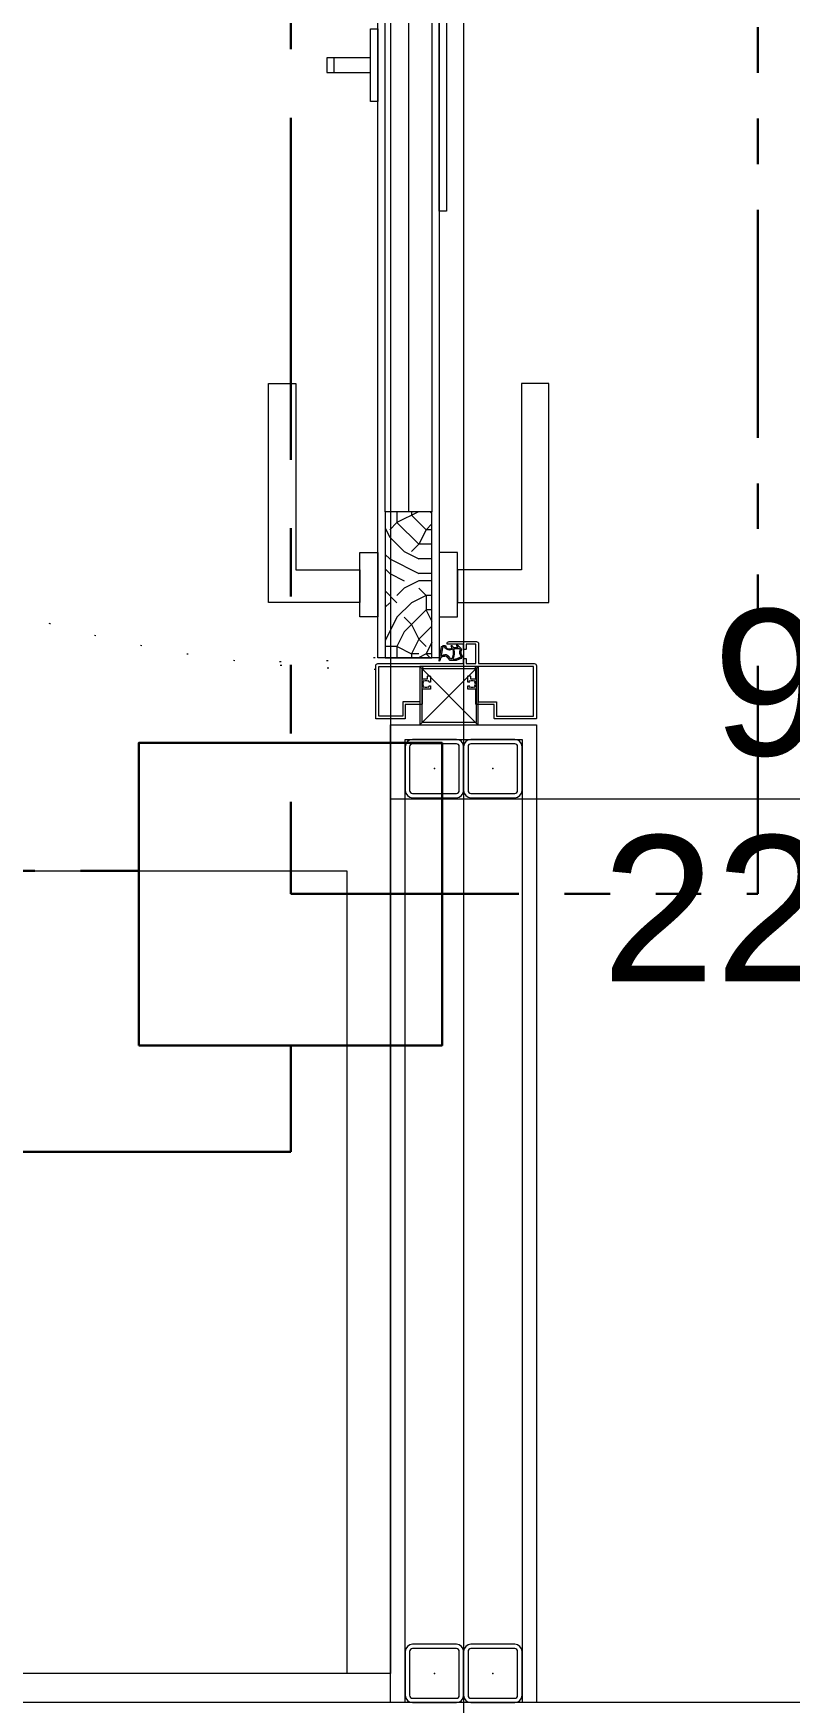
# Model space of a CAD drawing. Extents: x -1299 to 23780, y -3010 to 8106.
# Drawn here: x 1363 to 1414.8, y 345 to 459.4 of the extents above; entities that cross this region are included whole.
import ezdxf
from ezdxf.enums import TextEntityAlignment as Align

# ---------------------------------------------------------------- set-up
doc = ezdxf.new("R2010")
doc.units = 0
doc.header["$LTSCALE"] = 25
doc.header["$MEASUREMENT"] = 0
doc.linetypes.add('DOT2', pattern=[0.125, 0, -0.125])
doc.linetypes.add('PHANTOM2', pattern=[1.25, 0.625, -0.125, 0.125, -0.125, 0.125, -0.125])
doc.layers.get('0').update_dxf_attribs({"color": 9, "lineweight": 9})
for name, color, linetype, lineweight in [('05V', 9, 'Continuous', 9), ('06C', 9, 'Continuous', 9), ('06D', 9, 'Continuous', 9), ('09', 9, 'Continuous', 9), ('10', 9, 'Continuous', 9), ('11', 9, 'Continuous', 9), ('12', 9, 'Continuous', 9), ('20', 9, 'DOT2', 9), ('22', 8, 'Continuous', 9), ('33', 9, 'BATTING', 9), ('35', 9, 'Continuous', 9), ('40B', 9, 'Continuous', 9), ('E-KABLO', 7, 'Continuous', 30), ('E-MESH TAVAN', 1, 'Continuous', 30), ('E-YAZI', 7, 'Continuous', 30)]:
    doc.layers.add(name, color=color, linetype=linetype, lineweight=lineweight)
doc.styles.add('Arial', font='arial.ttf', dxfattribs={"height": 2.5})
doc.linetypes.add('BATTING', pattern='A,0.0001,-0.1,[134,ltypeshp.shx,S=0.1,R=0,X=-0.1,Y=0],-0.2,[134,ltypeshp.shx,S=0.1,R=180,X=0.1,Y=0],-0.1', length=0.4001000000000001)

# ---------------------------------------------------------------- blocks, each defined once
blk = doc.blocks.new('0_doorno')
blk.add_lwpolyline([(4.499999999999829, 5.684e-13), (12.49999999999983, 5.684e-13)])
at = {"style": 'Arial'}
blk.add_attdef('YUKSEKLIK', text='', height=2, dxfattribs=at).set_placement((4.999999999999821, 12.30000000000063), align=Align.TOP_LEFT)
blk.add_attdef('KAPINO', text='', height=2, dxfattribs=at).set_placement((-1.705e-13, 5.684e-13), align=Align.MIDDLE)
blk.add_attdef('GENISLIK', text='', height=2, dxfattribs=at).set_placement((4.999999999999823, -3.789358799453337), align=Align.BOTTOM_LEFT)
blk = doc.blocks.new('lavabo 120')
at = {"lineweight": 0, "flags": 128}
blk.add_lwpolyline([(54.99999999348074, -1.86194092748e-05), (0, -1.59297496793e-05), (-7.0994719863e-06, -120.0000099692852), (54.99999290332197, -120.0000126589448)], close=True, dxfattribs=at)
blk.add_lwpolyline([(54.99999468028545, -120.000004731527), (54.99999468028545, -1.59297496793e-05), (0, -1.59297496793e-05), (0, -120.000004731527)], close=True)
blk = doc.blocks.new('Prf-40x40')
for points in [[(1.5, -1.999999999998179), (-1.5, -2.000000000001818, -0.4142135623730951), (-2, -1.500000000001818), (-2, 1.499999999998179, -0.4142135623730951), (-1.5, 1.999999999998179), (1.5, 2.000000000001818, -0.4142135623730951), (2, 1.500000000001818), (2, -1.499999999998179, -0.4142135623730951)], [(1.499999999999543, -1.699999999998908), (-1.5, -1.700000000002544, -0.4142135623738941), (-1.699999999999818, -1.500000000001818), (-1.699999999999818, 1.499999999998179, -0.4142135623738941), (-1.499999999999543, 1.699999999998908), (1.5, 1.700000000002544, -0.4142135623738941), (1.699999999999818, 1.500000000001818), (1.699999999999818, -1.499999999998179, -0.4142135623738941)]]:
    blk.add_lwpolyline(points, format="xyb", close=True)
blk.add_point((0, 0))
blk = doc.blocks.new('p-korkasa_40x40')
at = {"layer": '10'}
for points in [[(-2, -2), (-2, -2, 4.557571570274368), (-2, -2), (2, -2.000000000000454, 6.895317174706505), (2, -2.000000000000454), (2, -2.000000000000454), (2, 2.000000000000454), (-2, 2), (-2, -2)], [(-1.85000000000582, -1.85000000000582), (-1.85000000000582, 1.85000000000582), (1.85000000000582, 1.85000000000582), (1.85000000000582, -1.85000000000582), (-1.85000000000582, -1.85000000000582, -4.556434831823175), (-1.85000000000582, -1.85000000000582)]]:
    blk.add_lwpolyline(points, format="xyb", close=True, dxfattribs=at)
for points in [[(2, -2.000000000000454), (-2, 2)], [(2, 2.000000000000454), (-2, -1.96874570933869)]]:
    blk.add_lwpolyline(points, dxfattribs=at)
blk = doc.blocks.new('p-kapı')
at = {"layer": '09'}
h = blk.add_hatch(dxfattribs=at)
h.set_pattern_fill('LOGEND', color=256, scale=10, style=0)
h.set_pattern_definition([(360, (-1512.441820109354, -1967.639528495034), (9.999999999999996, -10), [3, -7]), (360, (-1512.441820109354, -1968.139528495034), (9.999999999999996, -10), [3, -7]), (360, (-1511.941820109354, -1969.139528495034), (9.999999999999996, -10), [2, -8]), (360, (-1511.441820109354, -1970.139528495034), (9.999999999999996, -10), [1.5, -8.5]), (360, (-1511.441820109354, -1971.139528495034), (9.999999999999996, -10), [1, -9]), (360, (-1513.941820109354, -1972.139528495034), (9.999999999999996, -10), [0.5, -2.5, 0.5, -6.5]), (360, (-1512.441820109354, -1972.639528495034), (9.999999999999996, -10), [0.5, -4, 1.5, -4]), (360, (-1510.441820109354, -1973.139528495034), (9.999999999999996, -10), [0.5, -0.5, 0.5, -8.5]), (360, (-1510.941820109354, -1973.639528495034), (9.999999999999996, -10), [0.5, -9.5]), (360, (-1511.441820109354, -1974.639528495034), (9.999999999999996, -10), [1.5, -8.5]), (360, (-1511.441820109354, -1975.639528495034), (9.999999999999996, -10), [2, -8]), (360, (-1511.941820109354, -1976.639528495034), (9.999999999999996, -10), [2.5, -3, 0.5, -4]), (270, (-1515.941820109354, -1970.639528495034), (-10, -9.999999999999996), [0.5, -1, 2.5, -6]), (270, (-1515.441820109354, -1971.639528495034), (-10, -9.999999999999996), [0.5, -0.5, 1.5, -7.5]), (270, (-1514.941820109354, -1975.639528495034), (-10, -9.999999999999996), [1, -9]), (270, (-1514.441820109354, -1971.639528495034), (-10, -9.999999999999996), [2, -3, 0.5, -4.5]), (270, (-1513.941820109354, -1977.139528495033), (-10, -9.999999999999996), [0.5, -9.5]), (270, (-1513.441820109354, -1972.139528495034), (-10, -9.999999999999996), [1.5, -8.5]), (270, (-1512.441820109354, -1972.639528495034), (-10, -9.999999999999996), [1, -9]), (270, (-1511.441820109354, -1972.639528495034), (-10, -9.999999999999996), [0.5, -1.5, 1.5, -6.5]), (270, (-1510.941820109354, -1973.139528495034), (-10, -9.999999999999996), [0.5, -9.5]), (270, (-1510.441820109354, -1971.139528495034), (-10, -9.999999999999996), [1.399999999999999, -8.6]), (270, (-1509.941820109354, -1969.139528495034), (-10, -9.999999999999996), [1, -9]), (270, (-1508.941820109354, -1973.139528495034), (-10, -9.999999999999996), [0.5, -9.5]), (270, (-1507.941820109354, -1972.639528495034), (-10, -9.999999999999996), [1.5, -8.5]), (270, (-1506.941820109354, -1972.639528495034), (-10, -9.999999999999996), [1.5, -8.5]), (314.9999999999999, (-1508.441820109354, -1968.639528495034), (-3.3e-15, -10.00000000019025), [0.7071000000000001, -0.7071000000000001, 0.7071000000000001, -12.02083562]), (314.9999999999999, (-1510.441820109354, -1971.139528495034), (-3.3e-15, -10.00000000019025), [1.414199999999999, -12.72793562]), (314.9999999999999, (-1514.441820109354, -1976.139528495034), (-3.3e-15, -10.00000000019025), [1.414199999999999, -12.72793562]), (314.9999999999999, (-1512.441820109354, -1973.639528495034), (-3.3e-15, -10.00000000019025), [1.414199999999999, -12.72793562]), (314.9999999999999, (-1511.941820109354, -1971.639528495034), (-3.3e-15, -10.00000000019025), [1.414199999999999, -12.72793562]), (314.9999999999999, (-1508.941820109354, -1969.639528495034), (-3.3e-15, -10.00000000019025), [1.414199999999999, -12.72793562]), (314.9999999999999, (-1509.941820109354, -1970.139528495034), (-3.3e-15, -10.00000000019025), [2.121319999999998, -12.02081562]), (314.9999999999999, (-1512.941820109354, -1974.639528495034), (-3.3e-15, -10.00000000019025), [0.7071000000000001, -13.43503562]), (314.9999999999999, (-1513.441820109354, -1975.639528495034), (-3.3e-15, -10.00000000019025), [0.7071000000000001, -13.43503562]), (314.9999999999999, (-1509.441820109354, -1975.639528495034), (-3.3e-15, -10.00000000019025), [0.7071000000000001, -13.43503562]), (314.9999999999999, (-1513.441820109354, -1970.639528495034), (-3.3e-15, -10.00000000019025), [0.7071000000000001, -13.43503562]), (314.9999999999999, (-1507.941820109354, -1974.139528495034), (-3.3e-15, -10.00000000019025), [0.7071000000000001, -13.43503562]), (314.9999999999999, (-1511.441820109354, -1973.139528495034), (-3.3e-15, -10.00000000019025), [0.7071000000000001, -13.43503562]), (314.9999999999999, (-1510.441820109354, -1974.139528495034), (-3.3e-15, -10.00000000019025), [0.7071000000000001, -13.43503562]), (225, (-1510.941820109354, -1972.139528495034), (-10.00000000019025, 3.3e-15), [0.7071000000000001, -0.7071000000000001, 2.121319999999998, -10.60661562]), (225, (-1509.441820109354, -1972.139528495034), (-10.00000000019025, 3.3e-15), [0.7071000000000001, -13.43503562]), (225, (-1509.441820109354, -1968.639528495034), (-10.00000000019025, 3.3e-15), [0.7071000000000001, -13.43503562]), (225, (-1511.441820109354, -1971.139528495034), (-10.00000000019025, 3.3e-15), [0.7071000000000001, -13.43503562]), (225, (-1509.941820109354, -1973.139528495034), (-10.00000000019025, 3.3e-15), [0.7071000000000001, -13.43503562]), (225, (-1512.441820109354, -1970.639528495034), (-10.00000000019025, 3.3e-15), [0.7071000000000001, -13.43503562]), (225, (-1508.441820109354, -1970.639528495034), (-10.00000000019025, 3.3e-15), [0.7071000000000001, -13.43503562]), (225, (-1515.441820109354, -1967.639528495034), (-10.00000000019025, 3.3e-15), [0.7071000000000001, -13.43503562]), (225, (-1514.941820109354, -1968.139528495034), (-10.00000000019025, 3.3e-15), [1.414199999999999, -12.72793562]), (225, (-1514.441820109354, -1968.639528495034), (-10.00000000019025, 3.3e-15), [1.414199999999999, -12.72793562]), (225, (-1513.441820109354, -1968.639528495034), (-10.00000000019025, 3.3e-15), [1.414199999999999, -12.72793562]), (225, (-1512.941820109354, -1969.639528495034), (-10.00000000019025, 3.3e-15), [1.414199999999999, -12.72793562]), (225, (-1508.941820109354, -1973.639528495034), (-10.00000000019025, 3.3e-15), [1.414199999999999, -12.72793562]), (225, (-1506.941820109354, -1968.639528495034), (-10.00000000019025, 3.3e-15), [1.414199999999999, -12.72793562]), (225, (-1506.441820109354, -1976.639528495034), (-10.00000000019025, 3.3e-15), [1.414199999999999, -12.72793562]), (225, (-1506.441820109354, -1975.639528495034), (-10.00000000019025, 3.3e-15), [1.414199999999999, -12.72793562]), (225, (-1507.441820109354, -1975.139528495034), (-10.00000000019025, 3.3e-15), [1.414199999999999, -12.72793562]), (225, (-1514.441820109354, -1975.139528495034), (-10.00000000019025, 3.3e-15), [2.121319999999998, -12.02081562]), (225, (-1507.941820109354, -1974.139528495034), (-10.00000000019025, 3.3e-15), [2.121319999999998, -12.02081562]), (333.4349487999999, (-1513.441820109354, -1977.139528495033), (10.00000000000094, -4.0006493e-09), [1.117999999999998, -21.24267976999997]), (333.4349487999999, (-1513.441820109354, -1972.139528495034), (10.00000000000094, -4.0006493e-09), [1.117999999999998, -21.24267976999997]), (333.4349487999999, (-1512.441820109354, -1975.139528495034), (10.00000000000094, -4.0006493e-09), [1.117999999999998, -21.24267976999997]), (333.4349487999999, (-1509.441820109354, -1968.139528495034), (10.00000000000094, -4.0006493e-09), [1.117999999999998, -21.24267976999997]), (333.4349487999999, (-1509.941820109354, -1969.139528495034), (10.00000000000094, -4.0006493e-09), [1.117999999999998, -21.24267976999997]), (333.4349487999999, (-1512.941820109354, -1971.139528495034), (10.00000000000094, -4.0006493e-09), [1.117999999999998, -21.24267976999997]), (333.4349487999999, (-1512.941820109354, -1976.139528495034), (10.00000000000094, -4.0006493e-09), [1.117999999999998, -21.24267976999997]), (333.4349487999999, (-1509.941820109354, -1973.139528495034), (10.00000000000094, -4.0006493e-09), [2.235999999999996, -20.12467976999998]), (296.5650511799998, (-1509.941820109354, -1974.639528495034), (5.099821e-10, -10.00000000000094), [1.117999999999975, -21.24267976999961]), (296.5650511799998, (-1508.441820109354, -1971.639528495034), (5.099821e-10, -10.00000000000094), [1.117999999999975, -21.24267976999961]), (296.5650511799998, (-1513.441820109354, -1973.639528495034), (5.099821e-10, -10.00000000000094), [1.117999999999975, -21.24267976999961]), (296.5650511799998, (-1515.441820109354, -1974.139528495034), (5.099821e-10, -10.00000000000094), [1.117999999999975, -21.24267976999961]), (296.5650511799998, (-1509.441820109354, -1972.139528495034), (5.099821e-10, -10.00000000000094), [1.117999999999975, -21.24267976999961]), (296.5650511799998, (-1510.441820109354, -1972.139528495034), (5.099821e-10, -10.00000000000094), [1.117999999999975, -21.24267976999961]), (296.5650511799998, (-1514.441820109354, -1973.639528495034), (5.099821e-10, -10.00000000000094), [2.23599999999995, -20.12467976999961]), (296.5650511799998, (-1506.941820109354, -1970.139528495034), (5.099821e-10, -10.00000000000094), [2.23599999999995, -20.12467976999961]), (296.5650511799998, (-1507.941820109354, -1970.639528495034), (5.099821e-10, -10.00000000000094), [2.23599999999995, -20.12467976999961]), (243.4349487999999, (-1515.941820109354, -1969.139528495034), (-4.0006526e-09, -10.00000000000094), [1.117999999999979, -21.24267976999967]), (243.4349487999999, (-1515.941820109354, -1974.639528495034), (-4.0006526e-09, -10.00000000000094), [1.117999999999979, -21.24267976999967]), (243.4349487999999, (-1513.941820109354, -1967.639528495034), (-4.0006526e-09, -10.00000000000094), [1.117999999999979, -21.24267976999967]), (243.4349487999999, (-1514.941820109354, -1976.639528495034), (-4.0006526e-09, -10.00000000000094), [1.117999999999979, -21.24267976999967]), (243.4349487999999, (-1513.941820109354, -1970.639528495034), (-4.0006526e-09, -10.00000000000094), [1.117999999999979, -21.24267976999967]), (243.4349487999999, (-1511.941820109354, -1971.639528495034), (-4.0006526e-09, -10.00000000000094), [1.117999999999979, -21.24267976999967]), (243.4349487999999, (-1510.941820109354, -1973.639528495034), (-4.0006526e-09, -10.00000000000094), [1.117999999999979, -21.24267976999967]), (243.4349487999999, (-1515.441820109354, -1969.639528495034), (3.2114650989e-06, -10.00000160773382), [1.117999999999979, -21.24267976999967]), (243.4349487999999, (-1512.941820109354, -1971.139528495034), (-4.0006526e-09, -10.00000000000094), [1.117999999999979, -21.24267976999967]), (243.4349487999999, (-1509.941820109354, -1970.139528495034), (-4.0006526e-09, -10.00000000000094), [1.117999999999979, -21.24267976999967]), (243.4349487999999, (-1508.941820109354, -1971.139528495034), (-4.0006526e-09, -10.00000000000094), [1.117999999999979, -21.24267976999967]), (243.4349487999999, (-1506.941820109354, -1974.139528495034), (-4.0006526e-09, -10.00000000000094), [1.117999999999979, -21.24267976999967]), (243.4349487999999, (-1514.441820109354, -1977.139528495033), (-4.0006526e-09, -10.00000000000094), [1.117999999999979, -21.24267976999967]), (243.4349487999999, (-1515.941820109354, -1976.639528495034), (-4.0006526e-09, -10.00000000000094), [2.235999999999958, -20.12467976999968]), (243.4349487999999, (-1514.441820109354, -1969.639528495034), (-4.0006526e-09, -10.00000000000094), [2.235999999999958, -20.12467976999968]), (206.5650511799999, (-1515.941820109354, -1968.139528495034), (-10.00000000000094, -5.099854e-10), [1.117999999999995, -21.24267976999997]), (206.5650511799999, (-1507.441820109354, -1967.639528495034), (-10.00000000000094, -5.099854e-10), [1.117999999999995, -21.24267976999997]), (206.5650511799999, (-1507.941820109354, -1972.639528495034), (-10.00000000000094, -5.099854e-10), [1.117999999999995, -21.24267976999997]), (206.5650511799999, (-1511.941820109354, -1969.139528495034), (-10.00000000000094, -5.099854e-10), [1.117999999999995, -21.24267976999997]), (206.5650511799999, (-1512.441820109354, -1968.139528495034), (-10.00000000000094, -5.099854e-10), [1.117999999999995, -21.24267976999997]), (206.5650511799999, (-1511.441820109354, -1970.139528495034), (-10.00000000000094, -5.099854e-10), [1.117999999999995, -21.24267976999997]), (206.5650511799999, (-1508.441820109354, -1976.139528495034), (-10.00000000000094, -5.099854e-10), [1.117999999999995, -21.24267976999997]), (206.5650511799999, (-1507.441820109354, -1976.639528495034), (-10.00000000000094, -5.099854e-10), [2.235999999999995, -20.12467976999997])])
h.paths.add_polyline_path([(1.170000000001889, -81.66295667744998), (1.202328709074208, -81.66295667744998), (1.202328709074208, -80.86796583734395), (1.170000000001889, -80.86796583734395), (1.170000000001889, -80.34999999999854), (1.202328709074208, -80.34999999999854), (1.202328709074208, -79.40000000000146), (4.337671290930301, -79.40000000000146), (4.337671290930301, -80.34999999999854), (4.370000000002618, -80.34999999999854), (4.370000000002618, -80.86796583734395), (4.337671290930301, -80.86796583734395), (4.337671290930301, -81.66295667744998), (4.370000000002618, -81.66295667744998), (4.370000000002618, -85.40000000000146), (1.170000000001889, -85.40000000000146)])
h.paths.add_polyline_path([(1.202328709074208, -77.93203416265895), (1.202328709074208, -77.13704332255294), (1.170000000001889, -77.13704332255294), (1.170000000001889, -75.40008858544023), (4.370000000002618, -75.40008858544023), (4.370000000002618, -77.13704332255294), (4.337671290930301, -77.13704332255294), (4.337671290930301, -77.93203416265895), (4.370000000002618, -77.93203416265895), (4.370000000002618, -78.44999999999709), (4.337671290930301, -78.45000000000434), (4.337671290930301, -79.40000000000146), (1.202328709074208, -79.40000000000146), (1.202328709074208, -78.45000000000434), (1.170000000001889, -78.45000000000434), (1.170000000001889, -77.93203416265895)])
at = {"layer": '10'}
h = blk.add_hatch(color=256, dxfattribs=at)
edge = h.paths.add_edge_path()
edge.add_spline(control_points=[(-0.5369756097570644, -84.51241686969297), (-0.5906374453152239, -84.5518905258723), (-0.6878822009421129, -84.62342378614264), (-0.7823709486983716, -84.73020272285794), (-0.8899654388224005, -84.81634565772401), (-0.8351330276491353, -84.92515451247162), (-0.7993581297414494, -85.02739724353887), (-0.8236312188018928, -85.13593551153463), (-0.8909774078929331, -85.2204025707906), (-0.8936748011838059, -85.31350848440346), (-0.8901922852564894, -85.42809680375649), (-0.728764212148235, -85.49924616048519), (-0.5556085026000801, -85.58372597600827), (-0.3208874964548158, -85.6044139906153), (-0.1643808494300174, -85.57919688549735), (-0.0170845106040361, -85.58614067232702), (-0.0044594722057809, -85.47231593469769), (0.0795073431909259, -85.40046526712104), (0.1646003593887144, -85.2870381913017), (0.2895508234578301, -85.30929536580516), (0.4061617531915547, -85.32681202102684), (0.5518175704273744, -85.36757930904423), (0.5995418682032323, -85.49443736144892), (0.6480338603832934, -85.67184330132295), (0.6698076058928564, -85.62376578052499), (0.6769063150313741, -85.59945321430133)], knot_values=[0, 0, 0, 0, 1.972481329933421, 3.574485720078666, 4.459231721842631, 5.627326994262999, 6.631388320856649, 7.787072978740821, 8.75015276194368, 9.776376719050775, 10.52172028727109, 11.98318526219924, 14.34903833668033, 16.62296311174929, 18.66660599276623, 19.53265988375316, 20.30320742306432, 21.53106540985929, 22.8950020509257, 24.14050273090668, 24.94140504827469, 26.57643914558082, 28.1214307914516, 29.40842415818681, 30.06904306217089, 30.06904306217089, 30.06904306217089, 30.06904306217089], degree=3, periodic=0)
edge.add_arc((0.6577079170856451, -85.59384772447082), 0.0200000000000125, 703.7234121128039, 729.6961277373919)
edge.add_line((0.6774222141648352, -85.59047926923813), (0.514778214589569, -84.63858532773519))
edge.add_spline(control_points=[(0.5147782145904785, -84.63858532773156), (0.4684569597193331, -84.61121200024355), (0.4029367876937613, -84.55669608320022), (0.299123291955766, -84.55094408860168), (0.2368332224687037, -84.5669421721468), (0.2434630590905726, -84.56630475889688), (0.2195726180252677, -84.63769904915534), (0.2195726180252677, -84.63769904915534)], knot_values=[0, 0, 0, 0, 0.2230052084876708, 0.4469780816912642, 0.8022655540997069, 1.018676818468204, 1.060393501096338, 1.060393501096338, 1.060393501096338, 1.060393501096338], degree=3, periodic=0)
edge.add_arc((-0.0149015127535677, -84.5842358186128), 0.2404920685283454, 578.8576386954633, 707.1553904040015, ccw=False)
edge.add_spline(control_points=[(-0.2021744220619439, -84.73511753541244), (-0.1844337589864153, -84.70879782966219), (-0.1854437276160752, -84.65074498127069), (-0.1315036820815294, -84.5540416680233), (-0.2492554579002899, -84.55561594154278), (-0.2605854891371564, -84.74868430823697), (-0.4150242235737096, -84.68619836643484), (-0.6628840222583677, -84.69875890661933), (-0.5288317618396832, -84.58261839942134), (-0.5347583595721517, -84.5315299911963), (-0.5369756097570644, -84.51241686969297)], knot_values=[1.684532790128255, 1.684532790128255, 1.684532790128255, 1.684532790128255, 1.827512949640418, 2.001131811412198, 2.034132841388928, 2.383878172112238, 2.570749579948123, 2.81730155771981, 2.995364809708569, 3.101801527567439, 3.101801527567439, 3.101801527567439, 3.101801527567439], degree=3, periodic=0)
edge = h.paths.add_edge_path(flags=16)
edge.add_spline(control_points=[(0.4883339317893844, -85.29245044420531), (0.4716886541282295, -85.27617170474696), (0.4523573484184455, -85.25991805080413), (0.4147011533677869, -85.23712323497604), (0.4001201892897372, -85.23009669489694), (0.3915949691217975, -85.22622697612678)], knot_values=[4.696285649924368, 4.696285649924368, 4.696285649924368, 4.696285649924368, 4.79612257682362, 4.79612257682362, 4.854419796380462, 4.854419796380462, 4.854419796380462, 4.854419796380462], degree=3, periodic=0)
edge.add_spline(control_points=[(0.3915949691217975, -85.22622697612678), (0.3885683923836041, -85.22639217222604), (0.3855311636252736, -85.2263443169286), (0.3757315162838495, -85.22599751089729), (0.3681160688320233, -85.22548559508868), (0.3516475183459988, -85.22407014974306), (0.3429637488879962, -85.22319709650765), (0.3252907630521804, -85.2211618914589), (0.316594720883586, -85.22002240030999), (0.291213085376512, -85.21633801807184), (0.2728923982976994, -85.2134663161123), (0.2312442128131806, -85.21019387182605), (0.2079686403376399, -85.20950475220161), (0.1708219201973407, -85.21554820335585), (0.157941705580015, -85.21878033129907), (0.126446850845241, -85.22976943991671), (0.1093897561368067, -85.23913722649013), (0.0793808313101181, -85.25973395552137), (0.0663699295146216, -85.27124699160045), (0.0429483607986185, -85.29429669502858), (0.0327881743869512, -85.30545581124898), (0.0148434022485162, -85.32623104828235), (0.0068756339605898, -85.33600692905749), (-0.0090410068587516, -85.355167020105), (-0.0171964423425379, -85.36496325665941), (-0.0399044250698353, -85.3944018574839), (-0.0547606956715754, -85.41583520011045), (-0.0673612565879012, -85.44141278987809)], knot_values=[3.795205768767631, 3.795205768767631, 3.795205768767631, 3.795205768767631, 3.825435281411388, 3.825435281411388, 3.876175829762433, 3.876175829762433, 3.923120005564896, 3.923120005564896, 3.970064181367359, 3.970064181367359, 4.056079576782028, 4.056079576782028, 4.1420949721967, 4.1420949721967, 4.181856208153813, 4.181856208153813, 4.244411595576305, 4.244411595576305, 4.309456277789172, 4.309456277789172, 4.374500960002043, 4.374500960002043, 4.436400391423946, 4.436400391423946, 4.498299822845847, 4.498299822845847, 4.605733337985941, 4.605733337985941, 4.605733337985941, 4.605733337985941], degree=3, periodic=0)
edge.add_arc((-0.1355372299003648, -85.40782653281349), 0.0759999999999773, 567.2221899925271, 693.7732677223272, ccw=False)
edge.add_arc((0.7681294868853002, -85.02277503077494), 1.058097748058568, 888.8376998673891, 923.3761552425167, ccw=False)
edge.add_arc((-0.2503260998964834, -84.82178951549577), 0.0200000000000284, 779.8045860840282, 888.9000715373779, ccw=False)
edge.add_arc((-0.0254490172264923, -84.53800291659718), 0.3422998841750275, 951.1287320440587, 1055.511948304005)
edge.add_arc((0.3533265005826252, -84.70197943761741), 0.0708012071070941, 720.1577279099495, 881.8184495585258, ccw=False)
edge.add_line((0.4241274394116772, -84.7017845312512), (0.5220320556400111, -85.27478329712176))
edge.add_arc((0.5023177585608211, -85.27815175234718), 0.019999999999999, 585.6378390656023, 729.6961277305409, ccw=False)
edge = h.paths.add_edge_path(flags=16)
edge.add_spline(control_points=[(-0.3815073000114353, -85.52777787788362), (-0.3834389916773944, -85.52724453018163), (-0.3853727186760807, -85.52670610733912), (-0.4205788632025361, -85.51682294036436), (-0.4544610585180635, -85.50601336516411), (-0.4889215080875148, -85.49418731541662), (-0.4900629374460549, -85.49379462555952), (-0.4912037800822874, -85.49340117004613)], knot_values=[2.606882164150666, 2.606882164150666, 2.606882164150666, 2.606882164150666, 2.618308665253161, 2.618308665253161, 2.814704777591772, 2.814704777591772, 2.821436412206805, 2.821436412206805, 2.821436412206805, 2.821436412206805], degree=3, periodic=0)
edge.add_spline(control_points=[(-0.4912037800822874, -85.49340117004613), (-0.5233471352403285, -85.48231552171637), (-0.5550247264036443, -85.47062207480484), (-0.5877413626330963, -85.45796293672173), (-0.5892461558505602, -85.4573792198862), (-0.5907511911427719, -85.45679395195477)], knot_values=[2.408074102405524, 2.408074102405524, 2.408074102405524, 2.408074102405524, 2.597738580129102, 2.597738580129102, 2.606882164150666, 2.606882164150666, 2.606882164150666, 2.606882164150666], degree=3, periodic=0)
edge.add_spline(control_points=[(-0.5907511911427719, -85.45679395195477), (-0.6054095705112559, -85.45109370061981), (-0.6200909125836916, -85.4452463134803), (-0.6513064689206658, -85.43253770701268), (-0.6679456813908474, -85.42560582750595), (-0.6975867124383514, -85.41301002278487), (-0.7102365350583569, -85.40760968485122), (-0.7229134244116722, -85.40205673102902)], knot_values=[2.149006277224146, 2.149006277224146, 2.149006277224146, 2.149006277224146, 2.238060749371884, 2.238060749371884, 2.336258805541189, 2.336258805541189, 2.408074102405524, 2.408074102405524, 2.408074102405524, 2.408074102405524], degree=3, periodic=0)
edge.add_spline(control_points=[(-0.7229134244116722, -85.40205673102902), (-0.7275705286083394, -85.40001674441737), (-0.7322312857468205, -85.39795616069752), (-0.7455618066960596, -85.39199150963395), (-0.7536017658676429, -85.3881710095229), (-0.7677693781188282, -85.38105523245758), (-0.7739268021578029, -85.37775809279992), (-0.7842826841624629, -85.37176572963654), (-0.7883197533083149, -85.36926390407461), (-0.7920567741166451, -85.36629840687965)], knot_values=[1.977607441624772, 1.977607441624772, 1.977607441624772, 1.977607441624772, 2.003990200929743, 2.003990200929743, 2.053089229014396, 2.053089229014396, 2.101047753119271, 2.101047753119271, 2.149006277224144, 2.149006277224144, 2.149006277224144, 2.149006277224144], degree=3, periodic=0)
edge.add_arc((-0.7796246261059423, -85.35063182793965), 0.0200000000000304, 900.5555631517888, 951.5663893431631, ccw=False)
edge.add_spline(control_points=[(-0.7994840715909959, -85.35299877215583), (-0.7996182607275844, -85.35187288089946), (-0.7997274019762699, -85.35072960989055), (-0.8002259230997879, -85.34462242021978), (-0.8004687433967774, -85.33851066090575), (-0.8008469303676973, -85.32128280500183), (-0.8008342107059434, -85.30943071842918), (-0.8005320933662003, -85.2993613856379)], knot_values=[1.69878072459484, 1.69878072459484, 1.69878072459484, 1.69878072459484, 1.709176364630534, 1.709176364630534, 1.751194216338215, 1.751194216338215, 1.814824352558606, 1.814824352558606, 1.814824352558606, 1.814824352558606], degree=3, periodic=0)
edge.add_spline(control_points=[(-0.8005320933662003, -85.2993613856379), (-0.8005291922345351, -85.29926469321072), (-0.8005262644182947, -85.29916816516925), (-0.8002453347398841, -85.2900058112791), (-0.7996581484585477, -85.28216809327569), (-0.7983876424550544, -85.27219494782912), (-0.7979033033734595, -85.2691682961231), (-0.7967892664892136, -85.26359999037959), (-0.7963274052344786, -85.26168751184014), (-0.7950642314099241, -85.25704070857319), (-0.7941042474449205, -85.25426319411052), (-0.7922515160280456, -85.25010678642865), (-0.7915139412471035, -85.24861359065837), (-0.7898580297332956, -85.24541914485599), (-0.7890619376630639, -85.2439227982468), (-0.7868423479412741, -85.23990738076826), (-0.785815735354845, -85.23813671410605), (-0.7847239510629151, -85.2363075673493)], knot_values=[1.498288754767149, 1.498288754767149, 1.498288754767149, 1.498288754767149, 1.498899773643438, 1.498899773643438, 1.55638679152604, 1.55638679152604, 1.58513030046734, 1.58513030046734, 1.61387380940864, 1.61387380940864, 1.646408564364206, 1.646408564364206, 1.665384561853024, 1.665384561853024, 1.684360559341839, 1.684360559341839, 1.69878072459484, 1.69878072459484, 1.69878072459484, 1.69878072459484], degree=3, periodic=0)
edge.add_line((-0.7847239510629151, -85.2363075673493), (-0.7586869314282012, -85.19268582784571))
edge.add_line((-0.7586869314254728, -85.19268582784571), (-0.7255136902876984, -85.10717331456544))
edge.add_line((-0.7255136902895174, -85.10717331456544), (-0.7173155414820941, -85.03151368951148))
edge.add_line((-0.7173155414820941, -85.03151368950785), (-0.7384525110683171, -84.92615187598132))
edge.add_spline(control_points=[(-0.7384525110719551, -84.92615187598132), (-0.7417319309315645, -84.91712462047145), (-0.7452146564100987, -84.90836485676846), (-0.7561384565451591, -84.8820235105304), (-0.7633910574986658, -84.86627040452005), (-0.7682081721068243, -84.8538242785144)], knot_values=[0.9322138717899155, 0.9322138717899155, 0.9322138717899155, 0.9322138717899155, 0.9728151593248144, 0.9728151593248144, 1.059280169269481, 1.059280169269481, 1.059280169269481, 1.059280169269481], degree=3, periodic=0)
edge.add_arc((-0.7495564365199244, -84.84660536172305), 0.0199999999999873, 851.1876026072525, 924.1288367209762, ccw=False)
edge.add_spline(control_points=[(-0.7630056632260676, -84.83180271666062), (-0.7554750532144681, -84.82496063668805), (-0.7451898386098037, -84.81607690209785), (-0.7354561730571731, -84.80713799077056), (-0.7354408858154784, -84.8071239508572), (-0.735425599890732, -84.80710991127125)], knot_values=[0.6191493752113117, 0.6191493752113117, 0.6191493752113117, 0.6191493752113117, 0.6800377646677511, 0.6800377646677511, 0.6801335518299229, 0.6801335518299229, 0.6801335518299229, 0.6801335518299229], degree=3, periodic=0)
edge.add_line((-0.735425599890732, -84.80710991127125), (-0.7085877083327432, -84.78161459538023))
edge.add_arc((-0.6554298056871632, -84.83593068311166), 0.0760000000000115, 831.8248503193477, 854.3825803939201, ccw=False)
edge.add_line((-0.6836843639466679, -84.76537800819642), (-0.6090193983354766, -84.76230358183967))
edge.add_line((-0.6090193983327481, -84.76230358184694), (-0.5257167661893618, -84.76654401337144))
edge.add_line((-0.5257167661911808, -84.7665440133642), (-0.4458209923805044, -84.77061102240259))
edge.add_line((-0.445820992379595, -84.77061102240259), (-0.3993508796656897, -84.77297653385904))
edge.add_line((-0.3993508796665992, -84.77297653385904), (-0.3993451848336917, -84.77297978937713))
edge.add_arc((-0.4095884813359591, -84.84828632878634), 0.0760000000000394, 712.7718027218857, 802.2540888927069, ccw=False)
edge.add_line((-0.3341924609158013, -84.85784876073743), (-0.3342328856770109, -84.85770303229218))
edge.add_line((-0.3342328856779204, -84.85770303229218), (-0.3466309443083446, -84.92453509728512))
edge.add_line((-0.3466309443065256, -84.92453509728512), (-0.355971261873492, -85.01549911675102))
edge.add_line((-0.35597126187713, -85.01549911674374), (-0.3547381997259436, -85.14397923944125))
edge.add_line((-0.3547381997232151, -85.14397923944489), (-0.3473031821049517, -85.21155897400969))
edge.add_line((-0.3473031821085897, -85.21155897400604), (-0.3161650954198194, -85.35239759661633))
edge.add_arc((0.6255815801705467, -85.07032483903458), 0.9830828253785207, 916.6740540243767, 921.0841378559761)
edge.add_arc((-0.361280229568365, -85.45451898340252), 0.0760000000000061, 614.5649605422865, 743.6945358760281, ccw=False)
at = {"layer": '06C'}
blk.add_line((7.870046077259757, -45.30000001471488), (7.870046077259757, -44.3000000147149), dxfattribs=at)
for points in [[(5.370046077259756, -42.3000000147149), (4.870046077259757, -42.3000000147149), (4.870046077259757, -47.3000000147149), (5.370046077259756, -47.3000000147149)], [(8.370046077259758, -45.30000001471488), (5.370046077259756, -45.30000001471488), (5.370046077259756, -44.3000000147149), (8.370046077259758, -44.3000000147149)]]:
    blk.add_lwpolyline(points, close=True, dxfattribs=at)
at = {"layer": '06D'}
for points in [[(-0.5799951286935539, -81.62219937940608), (-6.829995128693553, -81.62219937940608), (-6.829995128693553, -66.62219937940608), (-4.954995128693552, -66.62219937940608), (-4.954995128693552, -79.37219937940608), (-4.954995128693552, -79.37219937940608), (-0.5799951286935539, -79.37219937940608), (-0.5799951286935539, -81.62219937940608)], [(6.120140416471259, -81.62218975205906), (12.37014041647126, -81.62218975205906), (12.37014041647126, -66.62218975205906), (10.49514041647126, -66.62218975205906), (10.49514041647126, -79.37218975205904), (10.49514041647126, -79.37218975205904), (6.120140416471259, -79.37218975205904), (6.120140416471259, -81.62218975205906)], [(0.6700048713064461, -82.59719937940827), (-0.5799951286935539, -82.59719937940827), (-0.5799951286935539, -78.19719937940681), (0.6700048713064461, -78.19719937940681), (0.6700048713064461, -82.59719937940827)], [(4.870140416471256, -82.59718975206125), (6.120140416471259, -82.59718975206125), (6.120140416471259, -78.1971897520598), (4.870140416471256, -78.1971897520598), (4.870140416471256, -82.59718975206125)]]:
    blk.add_lwpolyline(points, dxfattribs=at)
at = {"layer": '10'}
for p, q in [((0.6774222141648352, -85.59047926923083), (0.5147782145904785, -84.63858532773156)), ((-0.6520531316018606, -84.76011299560923), (-0.3993804007805011, -84.77297503111913)), ((0.5220320556400111, -85.27478329712176), (0.4238229449983919, -84.70000244037509))]:
    blk.add_line(p, q, dxfattribs=at)
for points in [[(0.6702100840338971, -34.80029411766009), (0.1702100840338971, -34.80029411766009), (0.1702100840338971, -54.80029411766007), (0.6702100840338971, -54.80029411766007)], [(-5.779999999998834, -89.40000000000146), (-5.779999999998834, -86.00000000000726), (-2, -86), (-2, -88.41999999994005), (-3.259999999998397, -88.41999999994005), (-3.259999999998397, -89.40000000000146)], [(2.000000000003637, -88.41999999994005), (3.160000000007128, -88.41999999994005), (3.160000000007128, -89.40000000000146), (4.820000000003347, -89.40000000000146), (4.820000000003347, -86), (2.000000000003637, -86)]]:
    blk.add_lwpolyline(points, close=True, dxfattribs=at)
blk.add_lwpolyline([(-3.124999999996361, -89.60000000000582, 0.4142135623730951), (-3.099999999998543, -89.57500000000437), (-3.099999999998543, -88.59999999994034), (-1.86499999999796, -88.59999999994034, 0.4142135623730951), (-1.839999999996505, -88.57499999993888), (-1.839999999996505, -87.55454592069145), (-1.281196915806503, -87.55454592069145), (-1.281196915806503, -87.32454592068822), (-1.390486237687582, -87.32454592068822), (-1.354628344986849, -87.36040381339262, -0.0916730868048769), (-1.425339023106061, -87.43111449151183), (-1.461431334289954, -87.3950221803243, -0.2882609505077494), (-1.700962497321597, -87.3950221803243), (-1.73705480850549, -87.43111449151183, -0.091673086804877), (-1.807765486624703, -87.36040381339262), (-1.771673175440809, -87.32431150220509, -0.2882609505067066), (-1.771673175440809, -87.08478033917343), (-1.807765486624703, -87.04868802799317, -0.09167308680455198), (-1.73705480850549, -86.97797734987398), (-1.700962497321597, -87.01406966105424, -0.2882609505077494), (-1.461431334289954, -87.01406966105424), (-1.425339023106061, -86.97797734987398, -0.0916730868044047), (-1.354628344986849, -87.04868802799317), (-1.390486237687582, -87.08454592069029), (-1.281196915806503, -87.08454592069029), (-1.281196915806503, -86.67954592069145, 0.4142135623730951), (-1.30619691580432, -86.65454592069), (-1.456196915805774, -86.65454592069, 0.4142135623730951), (-1.481196915807231, -86.67954592069145), (-1.481196915807231, -86.85454592068709), (-1.839999999996505, -86.85454592068709), (-1.839999999996505, -86.15000000000146, -0.4142135623730951), (-1.689999999998688, -86), (1.690000000002328, -86, -0.4142135623730951), (1.840000000003783, -86.15000000000146), (1.840000000003783, -86.85454592068709), (1.481196915810869, -86.85454592068709), (1.481196915810869, -86.67954592069145, 0.4142135623730951), (1.456196915813051, -86.65454592069), (1.306196915811596, -86.65454592069, 0.4142135623730951), (1.281196915810139, -86.67954592069145), (1.281196915810139, -87.08454592069029), (1.390486237694856, -87.08454592069029), (1.354628344994123, -87.04868802799317, -0.0916730868044046), (1.4253390231097, -86.97797734987398), (1.46143133429723, -87.01406966105424, -0.2882609505077494), (1.700962497328873, -87.01406966105424), (1.737054808512764, -86.97797734987398, -0.09167308680455198), (1.807765486631979, -87.0486880279859), (1.771673175444448, -87.08478033917343, -0.2882609505067075), (1.771673175444448, -87.32431150220509), (1.807765486631979, -87.36040381339262, -0.0916730868048769), (1.737054808512764, -87.43111449151183), (1.700962497328873, -87.3950221803243, -0.2882609505077494), (1.46143133429723, -87.3950221803243), (1.425339023113338, -87.43111449151183, -0.091673086804877), (1.354628344994123, -87.36040381339262), (1.390486237694856, -87.32454592068822), (1.281196915810139, -87.32454592068822), (1.281196915810139, -87.55454592069145), (1.840000000003783, -87.55454592069145), (1.840000000003783, -88.57499999993888, 0.4142135623730951), (1.8650000000016, -88.59999999994034), (3.000000000003637, -88.59999999994034), (3.000000000003637, -89.57500000000437, 0.4142135623730951), (3.025000000005093, -89.60000000000582), (4.995000000002619, -89.60000000000582, 0.4142135623730951), (5.020000000004074, -89.57500000000437), (5.020000000004074, -85.95000000000437, 0.4142135623730951), (4.870000000002619, -85.80000000000291), (-0.999999999996362, -85.80000000000291), (-0.999999999996362, -85.47500000000579, 0.4142135623730951), (-1.024999999997815, -85.45000000000432), (-1.154999999998834, -85.45000000000432, 0.4142135623730951), (-1.179999999996653, -85.47500000000579), (-1.179999999996653, -85.80000000000291), (-1.839999999996505, -85.80000000000291), (-1.839999999996505, -84.4800000000032), (-1.179999999996653, -84.4800000000032), (-1.179999999996653, -84.80500000000029, 0.4142135623730951), (-1.154999999998834, -84.83000000000172), (-1.024999999997815, -84.83000000000172, 0.4142135623730951), (-0.999999999996362, -84.80500000000029), (-0.999999999996362, -84.4800000000032), (0.1400000000030559, -84.4800000000032), (0.1400000000030559, -84.4500000000044, 0.4142135623730951), (-0.0099999999983993, -84.30000000000291), (-1.869999999998981, -84.30000000000291, 0.4142135623730951), (-2.019999999996798, -84.4500000000044), (-2.019999999996798, -85.80000000000291), (-5.829999999998107, -85.80000000000291, 0.4142135623730951), (-5.979999999995925, -85.95000000000437), (-5.979999999995925, -89.57500000000437, 0.4142135623730951), (-5.95499999999447, -89.60000000000582)], format="xyb", close=True, dxfattribs=at)
blk.add_lwpolyline([(-0.2852864468113694, -85.45549108541306), (-0.3161650954170909, -85.35239759661633), (-0.3473031821085897, -85.21155897400604), (-0.3547381997232151, -85.14397923944489), (-0.35597126187713, -85.01549911674374), (-0.3466309443065256, -84.92453509728512), (-0.3342328856779204, -84.85770303229218), (-0.3498928999542841, -84.8012497731761), (-0.3993451848327822, -84.77297978937713), (-0.445820992379595, -84.77061102240259), (-0.5257167661911808, -84.7665440133642), (-0.6090193983327481, -84.76230358184694), (-0.6836843639466679, -84.76537800819642), (-0.7085877083300148, -84.78161459538387), (-0.73542559989437, -84.80710991127125), (-0.7690206406296058, -84.8420070187276), (-0.7384525110683171, -84.92615187598858), (-0.7173155414820941, -85.03151368950785), (-0.7255136902895174, -85.10717331456544), (-0.7586869314254728, -85.19268582784571), (-0.7847239510629151, -85.2363075673493), (-0.8005320933662003, -85.29936138564517), (-0.7920567741202831, -85.36629840687965), (-0.7229134244116722, -85.40205673102902), (-0.5907511911464101, -85.45679395195477), (-0.4912037800822874, -85.49340117004613), (-0.3815073000114353, -85.52777787788362), (-0.3038095378688013, -85.5042494528898), (-0.3038095819792943, -85.50424950386513), (-0.2852864468113694, -85.45549108541306)], dxfattribs=at)
for centre, radius, start, end in [((-0.0149015127535677, -84.5842358186128), 0.2404920685283614, 218.8576386953065, 347.1553904039617), ((0.3533265005826252, -84.70197943761741), 0.0708012071070867, 358.4304577292652, 162.5451504378122), ((-0.7796246261059423, -85.35063182793965), 0.02, 186.7967250026899, 231.5663893636672), ((-0.7495564365199244, -84.84660536172305), 0.02, 132.2573172529717, 201.1582946275182), ((-0.6554298056871632, -84.83593068311166), 0.076, 89.26712024553211, 134.3825803926631), ((-0.4095884813359591, -84.84828632878634), 0.076, 354.2179119479063, 82.25408889278651), ((-0.361280229568365, -85.45451898340252), 0.076, 254.5649605628871, 23.69453592147686), ((0.6255815801705467, -85.07032483903458), 0.983082825378532, 167.5093280798138, 201.0841378523925), ((0.7681294868853002, -85.02277503077494), 1.058097748058572, 168.8352965664554, 203.3761552416839), ((-0.2503260998964834, -84.82178951549577), 0.02, 59.80458608398602, 168.7729251493639), ((-0.0254490172264923, -84.53800291659718), 0.3422998841750354, 231.1287320442195, 335.5453093008013), ((-0.1355372299003648, -85.40782653281349), 0.076, 207.2221899832949, 333.7732677343374), ((0.5023177585608211, -85.27815175234718), 0.02, 225.6378390694745, 9.69612772742874)]:
    blk.add_arc(centre, radius, start, end, dxfattribs=at)
for points, knots in [([(-0.5369756097570644, -84.51241686969297), (-0.5906374453152239, -84.5518905258723), (-0.6878822009421129, -84.62342378614264), (-0.7823709486983716, -84.73020272285794), (-0.8899654388224005, -84.81634565772401), (-0.8351330276491353, -84.92515451247162), (-0.7993581297414494, -85.02739724353887), (-0.8236312188018928, -85.13593551153463), (-0.8909774078929331, -85.2204025707906), (-0.8936748011838059, -85.31350848440346), (-0.8901922852564894, -85.42809680375649), (-0.728764212148235, -85.49924616048519), (-0.5556085026000801, -85.58372597600827), (-0.3208874964548158, -85.6044139906153), (-0.1643808494300174, -85.57919688549735), (-0.0170845106040361, -85.58614067232702), (-0.0044594722057809, -85.47231593469769), (0.0795073431909259, -85.40046526712104), (0.1646003593887144, -85.2870381913017), (0.2895508234578301, -85.30929536580516), (0.4061617531915547, -85.32681202102684), (0.5518175704273744, -85.36757930904423), (0.6195418682036689, -85.49443736144892), (0.6480338603832934, -85.67184330132295), (0.6698076058928564, -85.62376578052499), (0.6769063150313741, -85.59945321430133)], [0, 0, 0, 0, 1.972481329933421, 3.574485720078666, 4.459231721842631, 5.627326994262999, 6.631388320856649, 7.787072978740821, 8.75015276194368, 9.776376719050775, 10.52172028727109, 11.98318526219924, 14.34903833668033, 16.62296311174929, 18.66660599276623, 19.53265988375316, 20.30320742306432, 21.53106540985929, 22.8950020509257, 24.14050273090668, 24.94140504827469, 26.57643914558082, 28.1214307914516, 29.40842415818681, 30.06904306217089, 30.06904306217089, 30.06904306217089, 30.06904306217089]), ([(-0.2021744220619439, -84.73511753541244), (-0.1844337589864153, -84.70879782966219), (-0.1854437276160752, -84.65074498127069), (-0.1315036820815294, -84.5540416680233), (-0.2492554579002899, -84.55561594154278), (-0.2605854891371564, -84.74868430823697), (-0.4150242235737096, -84.68619836643484), (-0.6628840222583677, -84.69875890661933), (-0.5288317618396832, -84.58261839942134), (-0.5347583595721517, -84.5315299911963), (-0.5369756097570644, -84.51241686969297)], [1.684532790128255, 1.684532790128255, 1.684532790128255, 1.684532790128255, 1.827512949640418, 2.001131811412198, 2.034132841388928, 2.383878172112238, 2.570749579948123, 2.81730155771981, 2.995364809708569, 3.101801527567439, 3.101801527567439, 3.101801527567439, 3.101801527567439]), ([(0.5147782145904785, -84.63858532773156), (0.4684569597193331, -84.61121200024355), (0.4029367876937613, -84.55669608320022), (0.299123291955766, -84.55094408860168), (0.2368332224687037, -84.5669421721468), (0.2434630590905726, -84.56630475889688), (0.2195726180252677, -84.63769904915534), (0.2195726180252677, -84.63769904915534)], [0, 0, 0, 0, 0.2230052084876708, 0.4469780816912642, 0.8022655540997069, 1.018676818468204, 1.060393501096338, 1.060393501096338, 1.060393501096338, 1.060393501096338]), ([(-0.7682081721068243, -84.8538242785144), (-0.7633910574986658, -84.86627040452005), (-0.7561384565451591, -84.8820235105304), (-0.7432136414427079, -84.91319004831894), (-0.7377413171088847, -84.9272809364047), (-0.7283581326410058, -84.9565727438603), (-0.7242661277850857, -84.97221722294488), (-0.717914586468396, -85.00899065411068), (-0.7165164292564441, -85.03093997899852), (-0.7186985585321966, -85.07347081551416), (-0.7220867810865457, -85.09436092965186), (-0.7319183873587463, -85.13214544436052), (-0.7378786975896219, -85.14915391769318), (-0.7498877078542137, -85.17610454657552), (-0.7553039138510941, -85.18659915997705), (-0.7653394280714565, -85.20473050871078), (-0.7701119946723339, -85.21265011573269), (-0.7797062856225239, -85.22820081818645), (-0.7842275953080389, -85.23517708160216), (-0.7890619376667019, -85.2439227982468), (-0.7898580297332956, -85.24541914485599), (-0.7915139412471035, -85.24861359065837), (-0.7922515160280456, -85.25010678642865), (-0.7941042474449205, -85.25426319411052), (-0.7950642314099241, -85.25704070857319), (-0.7963274052344786, -85.26168751184014), (-0.7967892664892136, -85.26359999037959), (-0.7979033033734595, -85.2691682961231), (-0.7983876424550544, -85.27219494782912), (-0.7996581484585477, -85.28216809327569), (-0.8002453347398841, -85.2900058112791), (-0.8008339442421855, -85.30920295909162), (-0.8008491176260577, -85.3211831670851), (-0.8004687433967774, -85.33851066090575), (-0.8002259230997879, -85.34462242021978), (-0.7997274019762699, -85.35072960989055), (-0.7996182607275844, -85.35187288089946), (-0.7994840715909959, -85.35299877215583)], [0.9322138717899155, 0.9322138717899155, 0.9322138717899155, 0.9322138717899155, 1.018678881734585, 1.018678881734585, 1.082556095212454, 1.082556095212454, 1.146433308690327, 1.146433308690327, 1.225396899008182, 1.225396899008182, 1.304360489326034, 1.304360489326034, 1.372259955503497, 1.372259955503497, 1.415603443997421, 1.415603443997421, 1.458946932491345, 1.458946932491345, 1.512708920020149, 1.512708920020149, 1.531684917508965, 1.531684917508965, 1.550660914997782, 1.550660914997782, 1.583195669953349, 1.583195669953349, 1.611939178894649, 1.611939178894649, 1.640682687835949, 1.640682687835949, 1.698169705718551, 1.698169705718551, 1.76241086081523, 1.76241086081523, 1.804428712522914, 1.804428712522914, 1.814824352558608, 1.814824352558608, 1.814824352558608, 1.814824352558608]), ([(-0.7920567741166451, -85.36629840687965), (-0.7883197533083149, -85.36926390407461), (-0.7842826841624629, -85.37176572963654), (-0.7739268021578029, -85.37775809279992), (-0.7677693781188282, -85.38105523245758), (-0.7536017658676429, -85.3881710095229), (-0.7455618066960596, -85.39199150963395), (-0.7195482882671059, -85.4036310817828), (-0.7021864228372579, -85.41105539935234), (-0.6679456813908474, -85.42560582750595), (-0.6513064689206658, -85.43253770701268), (-0.6185666497913191, -85.44586687765695), (-0.6023965166750715, -85.45229237764578), (-0.5539169421463157, -85.47105071281112), (-0.5210979254807171, -85.48314509405462), (-0.4544610585180635, -85.50601336516411), (-0.4205788632025361, -85.51682294036436), (-0.3853727186760807, -85.52670610733912), (-0.3834389916773944, -85.52724453017436), (-0.3815073000114353, -85.52777787788362)], [1.977607441624772, 1.977607441624772, 1.977607441624772, 1.977607441624772, 2.025565965729647, 2.025565965729647, 2.073524489834522, 2.073524489834522, 2.122623517919175, 2.122623517919175, 2.220821574088481, 2.220821574088481, 2.319019630257786, 2.319019630257786, 2.41721768642709, 2.41721768642709, 2.613613798765703, 2.613613798765703, 2.810009911104313, 2.810009911104313, 2.821436412206809, 2.821436412206809, 2.821436412206809, 2.821436412206809]), ([(-0.7085877083300148, -84.78161459538387), (-0.7171164821520506, -84.7899615096685), (-0.7260432657021739, -84.79849364772963), (-0.7451898386098037, -84.81607690209785), (-0.7554750532144681, -84.82496063668805), (-0.7630056632260676, -84.83180271666062)], [0.5601748397419227, 0.5601748397419227, 0.5601748397419227, 0.5601748397419227, 0.6192451623734839, 0.6192451623734839, 0.680133551829923, 0.680133551829923, 0.680133551829923, 0.680133551829923]), ([(-0.0673612565879012, -85.44141278987809), (-0.0547606956715754, -85.41583520011045), (-0.0399044250698353, -85.3944018574839), (-0.0171964423425379, -85.36496325665941), (-0.0090410068587516, -85.355167020105), (0.0068756339605898, -85.33600692905749), (0.0148434022485162, -85.32623104828235), (0.0327881743869512, -85.30545581124898), (0.0429483607986185, -85.29429669502858), (0.0663699295146216, -85.27124699160045), (0.0793808313101181, -85.25973395552137), (0.1093897561368067, -85.23913722649013), (0.126446850845241, -85.22976943991671), (0.157941705580015, -85.21878033129907), (0.1708219201973407, -85.21554820335585), (0.2079686403376399, -85.20950475220161), (0.2312442128131806, -85.21019387182605), (0.2728923982976994, -85.2134663161123), (0.291213085376512, -85.21633801807184), (0.316594720883586, -85.22002240030999), (0.3252907630521804, -85.2211618914589), (0.3429637488879962, -85.22319709650765), (0.3516475183459988, -85.22407014974306), (0.3681160688320233, -85.22548559508868), (0.3757315162838495, -85.22599751089729), (0.3855311636252736, -85.2263443169286), (0.3885683923836041, -85.22639217222604), (0.3915949691217975, -85.22622697612678)], [3.795205768767628, 3.795205768767628, 3.795205768767628, 3.795205768767628, 3.902639283907723, 3.902639283907723, 3.964538715329623, 3.964538715329623, 4.026438146751528, 4.026438146751528, 4.091482828964397, 4.091482828964397, 4.156527511177267, 4.156527511177267, 4.219082898599757, 4.219082898599757, 4.258844134556872, 4.258844134556872, 4.34485952997154, 4.34485952997154, 4.430874925386211, 4.430874925386211, 4.477819101188672, 4.477819101188672, 4.524763276991137, 4.524763276991137, 4.575503825342183, 4.575503825342183, 4.605733337985941, 4.605733337985941, 4.605733337985941, 4.605733337985941]), ([(0.3915949691217975, -85.22622697612678), (0.4001201892897372, -85.23009669489694), (0.4147011533677869, -85.23712323497604), (0.4523573484184455, -85.25991805080413), (0.4716886541282295, -85.27617170474696), (0.4883339317893844, -85.29245044420531)], [4.696285649924367, 4.696285649924367, 4.696285649924367, 4.696285649924367, 4.754582869481209, 4.754582869481209, 4.854419796380462, 4.854419796380462, 4.854419796380462, 4.854419796380462])]:
    blk.add_open_spline(points, degree=3, knots=knots, dxfattribs=at)
at = {"layer": '12', "ltscale": 20}
for points in [[(0.6700000000018917, -85.40000000000146), (4.870000000002619, -85.40029411766591), (4.870000000002619, -4.600294117648446), (0.6704201680659027, -4.600000029422517)], [(1.170000000001889, -75.40008858544023), (4.370000000002618, -75.40008858544023), (4.370000000002618, -12.60028270519979), (1.169998639968979, -12.60029276964633)]]:
    blk.add_lwpolyline(points, close=True, dxfattribs=at)
blk.add_lwpolyline([(4.370000000002618, -75.40008858544023), (4.370000000002618, -75.40008858544023), (4.370000000002618, -85.40000000000146), (1.170000000001889, -85.40000000000146), (1.170000000001889, -75.40008857338398)], dxfattribs=at)
at = {"layer": '20'}
blk.add_lwpolyline([(14.48310381856572, -85.63236329438224, -0.0313811170518445), (5.070000000003347, -85.40029411766591)], format="xyb", dxfattribs=at)
blk.add_arc((4.870000000002619, -4.600294117648446), 81.60029411766662, 270.1053228038254, 0, dxfattribs=at)
at = {"layer": '33', "ltscale": 0.2}
blk.add_lwpolyline([(2.769999319985799, -12.60028918253374), (2.770000000000436, -75.40008858544023)], dxfattribs=at)
at = {"layer": '10', "extrusion": (0, 0, -1), "zscale": -1, "rotation": 90}
blk.add_blockref('p-korkasa_40x40', (-3.638e-12, -88), dxfattribs=at)
blk = doc.blocks.new('p-zemin kat')
at = {"layer": '06D'}
blk.add_lwpolyline([(1392.500009171701, 407.5000000045181), (1392.500009171701, 347.0000000046202)], dxfattribs=at)
at = {"layer": '11'}
blk.add_lwpolyline([(1182.499999999861, 425.0000000046566), (1182.499999999861, 825.0000000046565), (1162.499999999861, 825.0000000046565), (1162.499999999861, 325.0000000046493), (1699.556542987993, 325.0000000046348), (1699.556542987993, 345.0000000046348), (1262.499999999861, 345.0000000044134)], dxfattribs=at)
for points in [[(1387.500009171701, 412.0000000045181), (1397.5000091717, 412.0000000045181), (1397.5000091717, 345.0000000044793), (1387.500009171701, 345.0000000044793)], [(1388.500009171701, 411.0000000045181), (1396.500009171701, 411.0000000045181), (1396.500009171701, 345.0000000044793), (1388.500009171701, 345.0000000044793)]]:
    blk.add_lwpolyline(points, close=True, dxfattribs=at)
at = {"layer": '35'}
blk.add_lwpolyline([(1387.500009171701, 347.0000000046348), (1264.499999999861, 347.0000000046348), (1264.499999999861, 427.0000000046564), (1184.499999999861, 427.0000000046564), (1184.499999999861, 516.9999946859388), (1387.500006494978, 516.999998232284)], close=True, dxfattribs=at)
at = {"layer": '40B'}
blk.add_lwpolyline([(3287.328246988693, 2825.000000004657), (2222.49999999989, 2825.000000004657), (2222.49999999989, 2815.000000004657), (1955.000000001026, 2815.000000004657), (1955.000000001022, 1945.000000004657), (1959.499999999856, 1945.000000004657), (1959.499999999855, 1385.000000004547), (1162.499999999861, 1385.000000004547), (1162.499999999861, 730.0000000044602), (1392.5000091717, 730.0000000044602), (1392.500009171701, 325.0000000046493), (1522.500006243565, 325.0000000046784), (1522.500006243563, 725.0000000045401), (1802.595651000328, 725.0000000045111), (1802.595651000328, 730.0000000045111), (1831.782608339915, 791.1601477127914), (1935.266983253033, 740.0535593774182, -0.3069492650390126), (4278.593245860323, 2070.680637251222, 0.0012384795519042)], format="xyb", dxfattribs=at)
blk.add_lwpolyline([(1392.500009171701, 534.000000134758), (1392.500009171701, 325.0000000046493), (1162.499999999861, 325.0000000046493), (1162.499999999861, 534.000000134758)], close=True, dxfattribs=at)
at = {"xscale": -1}
blk.add_blockref('p-kapı', (1391.500007707662, 502.0000017778293), dxfattribs=at)
at = {"layer": '10', "xscale": -1}
for p in [(1390.500009171701, 409.0000000045184), (1394.5000091717, 409.0000000045184), (1390.500009171701, 347.0000000046348), (1394.5000091717, 347.0000000046348)]:
    blk.add_blockref('Prf-40x40', p, dxfattribs=at)

msp = doc.modelspace()

# ---------------------------------------------------------------- linework, layer by layer
at = {"layer": 'E-KABLO', "color": 6, "linetype": 'PHANTOM2', "ltscale": 1.5}
msp.add_line((1380.655870825973, 594.2242450262024), (1380.655870825973, 400.4192540222707), dxfattribs=at)
at = {"layer": 'E-KABLO', "color": 5, "linetype": 'PHANTOM2', "ltscale": 1.5}
for p, q in [((1380.655870825973, 390.0346119146548), (1380.655870825973, 382.7430453330853)), ((1380.655870825973, 382.7430453330853), (1293.603193614523, 382.7430453330853))]:
    msp.add_line(p, q, dxfattribs=at)
at = {"layer": 'E-MESH TAVAN', "color": 6, "linetype": 'PHANTOM2'}
for p, q in [((1412.642924512511, 400.4192540222707), (1412.642924512511, 1359.054232455001)), ((1380.655870825973, 400.4192540222707), (1412.642924512511, 400.4192540222707))]:
    msp.add_line(p, q, dxfattribs=at)
at = {"layer": 'E-MESH TAVAN', "color": 3, "linetype": 'PHANTOM2'}
msp.add_line((1334.994021158615, 401.9999999981155), (1370.248820214777, 401.9999999981155), dxfattribs=at)
at = {"layer": 'E-YAZI', "color": 3, "linetype": 'Continuous', "ltscale": 100}
msp.add_lwpolyline([(1370.248820214777, 390.0346119146548), (1391.023930211388, 390.0346119146548), (1391.023930211388, 410.7568748147287), (1370.248820214777, 410.7568748147287)], close=True, dxfattribs=at)

# ---------------------------------------------------------------- block references
at = {"layer": '05V', "xscale": -1, "rotation": 90}
msp.add_blockref('lavabo 120', (1264.499984070111, 401.9999999981155), dxfattribs=at)
at = {"layer": '10'}
msp.add_blockref('p-zemin kat', (1.42e-14, 0), dxfattribs=at)
at = {"layer": '22'}
ref = msp.add_blockref('0_doorno', (1450.000008228351, 406.9125583589962), dxfattribs=dict(at, xscale=-5, yscale=5, zscale=5))
ref.add_attrib('GENISLIK', '90', dxfattribs={"layer": '0', "height": 10, "style": 'Arial'}).set_placement((1409.549803589878, 406.9125583590001), align=Align.BOTTOM_LEFT)
ref.add_attrib('YUKSEKLIK', '220', dxfattribs={"layer": '0', "height": 10, "style": 'Arial'}).set_placement((1401.950894995063, 404.4125583590001), align=Align.TOP_LEFT)

doc.saveas('drawing.dxf')
